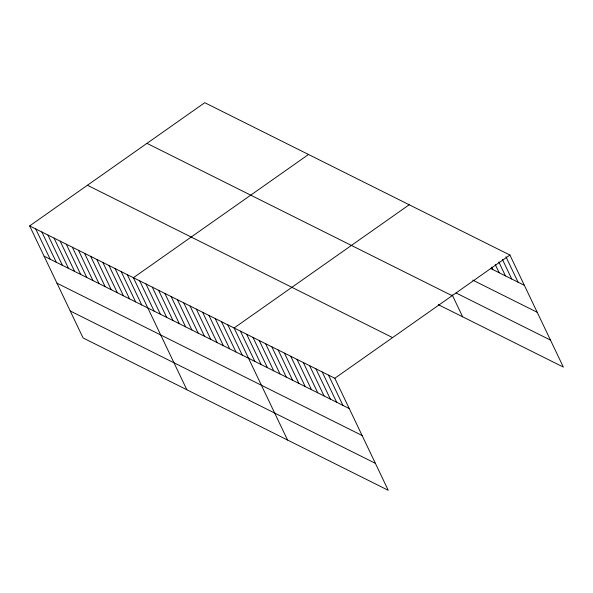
<?xml version="1.0" encoding="UTF-8"?>
<svg xmlns="http://www.w3.org/2000/svg" width="593" height="593" viewBox="0 0 593 593"><rect width="100%" height="100%" fill="white"/><g stroke="black" fill="none" stroke-linecap="round" stroke-linejoin="round"><path stroke-width="0.89" d="M29.65 225.911L334.8 378.267L388.245 490.307L83.094 337.958L29.65 225.911L204.755 102.693L509.906 255.042L563.35 367.089L438.264 304.632M308.508 154.491L133.403 277.717L186.847 389.757M409.207 204.763L234.102 327.988L287.546 440.036M334.8 378.267L509.906 255.042M490.515 268.429L524.345 285.315M472.71 280.089L537.221 312.296M456.076 292.972L550.482 340.1M146.975 143.358L452.125 295.707M87.438 185.253L392.588 337.602M44.09 256.183L349.24 408.54M56.958 283.172L362.108 435.521M70.219 310.977L375.369 463.326M505.955 256.806L518.052 282.172M502.397 259.393L511.759 279.029M498.832 261.98L505.466 275.886M495.266 264.567L499.173 272.743M491.708 267.146L492.879 269.607M452.118 294.736L462.651 316.81M328.507 375.124L342.947 405.397M322.214 371.981L336.654 402.254M315.921 368.839L330.36 399.111M309.628 365.696L324.067 395.968M303.334 362.553L317.774 392.825M297.041 359.41L311.481 389.683M290.748 356.267L305.187 386.54M284.455 353.124L298.894 383.397M278.154 349.981L292.594 380.261M271.861 346.846L286.3 377.118M265.568 343.703L280.007 373.975M259.274 340.56L273.714 370.833M252.981 337.417L267.421 367.69M246.688 334.274L261.128 364.547M240.395 331.131L254.834 361.404M227.808 324.845L242.248 355.118M221.515 321.702L235.955 351.975M215.222 318.56L229.661 348.832M208.929 315.417L223.368 345.697M202.636 312.281L217.075 342.554M196.342 309.138L210.782 339.411M190.042 305.995L204.481 336.268M183.748 302.853L198.188 333.125M177.455 299.71L191.895 329.982M171.162 296.567L185.602 326.839M164.869 293.424L179.308 323.696M158.576 290.281L173.015 320.554M152.282 287.138L166.722 317.411M145.989 283.995L160.429 314.268M139.696 280.852L154.136 311.132M127.295 274.663L141.734 304.943M121.194 271.616L135.634 301.889M115.094 268.57L129.533 298.842M108.986 265.523L123.426 295.796M102.886 262.477L117.325 292.749M96.785 259.43L111.225 289.703M90.677 256.384L105.117 286.656M84.577 253.337L99.016 283.61M78.476 250.29L92.916 280.563M72.368 247.244L86.808 277.517M66.268 244.197L80.707 274.47M60.167 241.151L74.607 271.424M54.059 238.104L68.499 268.377M47.959 235.058L62.398 265.33M41.858 232.011L56.298 262.284M35.75 228.957L50.19 259.237"/></g></svg>
